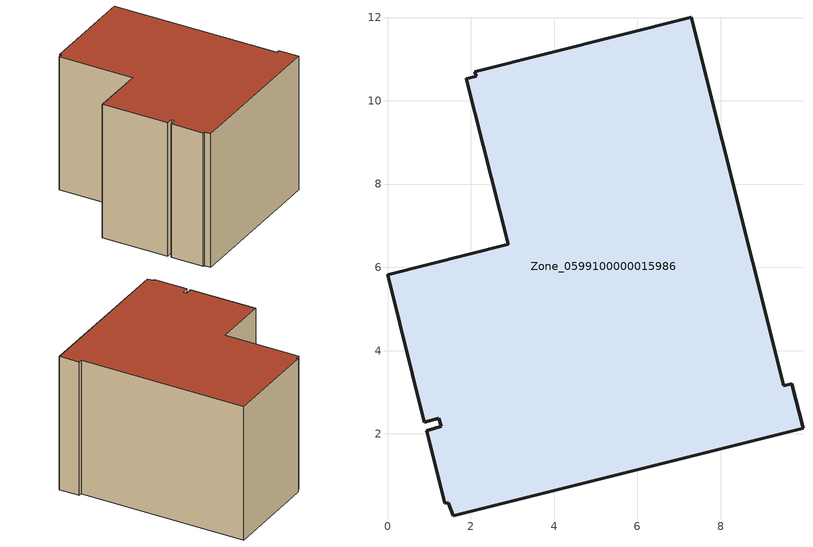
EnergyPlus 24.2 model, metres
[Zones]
Zone_0599100000015986
 floor ground (C_G): 0.89,2.28 0,5.82 2.9,6.55 1.9,10.53 2.13,10.59 2.1,10.7 7.3,12.01 9.52,3.16 9.71,3.2 9.98,2.14 1.58,0.03 1.46,0.35 1.38,0.33 0.94,2.08 1.29,2.19 1.23,2.37 z0
 wall outside (C_F): 1.58,0.03 9.98,2.14 9.71,3.2 9.52,3.16 7.3,12.01 2.1,10.7 2.13,10.59 1.9,10.53 2.9,6.55 0,5.82 0.89,2.28 1.23,2.37 1.29,2.19 0.94,2.08 1.38,0.33 1.46,0.35 1.58,0.03 z0:7.51
 roof outside (C_R): 2.1,10.7 2.13,10.59 1.9,10.53 2.9,6.55 0,5.82 0.89,2.28 1.23,2.37 1.29,2.19 0.94,2.08 1.38,0.33 1.46,0.35 1.58,0.03 9.98,2.14 9.71,3.2 9.52,3.16 7.3,12.01 z7.51
[BUILDING]
Pand.0599100000015986: North Axis=0; Terrain=City; Loads Convergence Tolerance Value=0.04; Temperature Convergence Tolerance Value=0.4; Solar Distribution=FullExterior; Maximum Number of Warmup Days=25; Minimum Number of Warmup Days=1
[Site:Location]
Rotterdam.The.Hague.AP_ZH_NLD Design_Conditions: Latitude=51.96; Longitude=4.45; Time Zone=1; Elevation=-4.5
[SITE:GROUNDTEMPERATURE:BUILDINGSURFACE]
18, 18, 18, 18, 18, 18, 18, 18, 18, 18, 18, 18
[MATERIAL] Thermal Absorptance=0.9; Solar Absorptance=0.7; Visible Absorptance=0.7
Name | Roughness | Thickness | Conductivity | Density | Specific Heat
G.TC.1975-1991 | MediumSmooth | 0.15 | 0.288461 | 540 | 1210
F.TC.1975-1991 | Rough | 0.3 | 0.230769 | 1920 | 840
R.TC.1975-1991 | MediumRough | 0.2 | 0.153846 | 1500 | 1000
[CONSTRUCTION]
C_G: G.TC.1975-1991
C_F: F.TC.1975-1991
C_R: R.TC.1975-1991
[ZONE]
Zone_0599100000015986: Type=1; Multiplier=1; Ceiling Height=Autocalculate; Volume=Autocalculate; Floor Area=autocalculate; Part of Total Floor Area=Yes
[ZONEINFILTRATION:DESIGNFLOWRATE]
Infil_Zone_0599100000015986: Zone or ZoneList or Space or SpaceList=Zone_0599100000015986; Schedule=AlwaysOn; Design Flow Rate Calculation Method=Flow/Area; Flow Rate per Floor Area=0.003; Constant Term Coefficient=1; Temperature Term Coefficient=0; Velocity Term Coefficient=0; Velocity Squared Term Coefficient=0
[HVACTEMPLATE:ZONE:IDEALLOADSAIRSYSTEM]
Zone_0599100000015986: Maximum Heating Supply Air Temperature=50; Minimum Cooling Supply Air Temperature=13; Maximum Heating Supply Air Humidity Ratio=0.0156; Minimum Cooling Supply Air Humidity Ratio=0.0077; Heating Limit=NoLimit; Cooling Limit=NoLimit; Dehumidification Control Type=ConstantSensibleHeatRatio; Cooling Sensible Heat Ratio=0.7; Dehumidification Setpoint=60; Humidification Control Type=None; Humidification Setpoint=30; Outdoor Air Method=None; Outdoor Air Flow Rate per Person=0.00944; Outdoor Air Flow Rate per Zone Floor Area=0; Outdoor Air Flow Rate per Zone=0; Demand Controlled Ventilation Type=None; Outdoor Air Economizer Type=NoEconomizer; Heat Recovery Type=None; Sensible Heat Recovery Effectiveness=0.7; Latent Heat Recovery Effectiveness=0.65
[ZONECONTROL:THERMOSTAT]
ThermostatControl_Zone_0599100000015986: Zone or ZoneList=Zone_0599100000015986; Control Type Schedule=DualSetpointControlType; Control 1=Thermostat_Zone_0599100000015986; Temperature Difference Between Cutout And Setpoint=0
[THERMOSTATSETPOINT:DUALSETPOINT]
Thermostat_Zone_0599100000015986: Heating Setpoint Temperature Schedule=HeatingSetpoint_Zone_0599100000015986; Cooling Setpoint Temperature Schedule=CoolingSetpoint_Zone_0599100000015986
[SCHEDULE:COMPACT]
HeatingSetpoint_Zone_0599100000015986: Through: 12/31, For: AllDays, Until: 24:00, 21
CoolingSetpoint_Zone_0599100000015986: Through: 12/31, For: AllDays, Until: 24:00, 24
DualSetpointControlType: Through: 12/31, For: AllDays, Until: 24:00, 4
AlwaysOn: Through: 12/31, For: AllDays, Until: 24:00, 1
